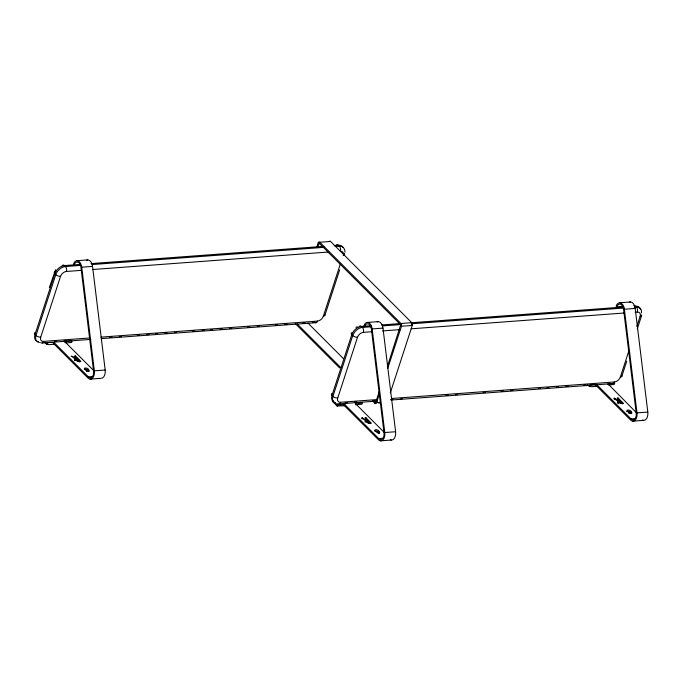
<?xml version="1.0" encoding="UTF-8"?>
<svg xmlns="http://www.w3.org/2000/svg" width="682" height="682" viewBox="0 0 682 682"><rect width="100%" height="100%" fill="white"/><g stroke="black" fill="none" stroke-linecap="round" stroke-linejoin="round"><path stroke-width="1.02" d="M65.131 342.492C64.62 341.094 74.653 339.704 71.491 342.5L65.932 342.918M344.981 252.152L344.794 250.013M74.739 360.386L74.986 359.908M387.316 366.763L400.692 324.811L319.261 243.286L317.897 246.603M78.984 360.36L72.036 356.192L71.158 356.26C74.96 357.087 75.898 363.097 80.936 361.443L75.438 355.944L74.628 356.004L78.984 360.36L78.609 361.494L74.27 358.894M369.405 422.073L362.466 417.913L361.588 417.981C365.39 418.799 366.328 424.818 371.366 423.164L365.867 417.657L365.058 417.716L369.405 422.073L369.039 423.215L365.569 421.135M49.36 287.497L55.634 269.688M89.231 338.008L43.571 341.392A5.396 3.572 -45 0 1 40.732 337.155L60.553 276.346A5.396 3.572 -45 0 1 66.367 271.47L81.226 270.362M73.468 264.181A7.417 4.407 85.8 0 1 78.004 260.882A7.417 4.407 85.8 0 1 81.729 267.199L94.363 370.82A7.417 4.407 85.8 0 1 92.692 377.973A7.417 4.407 85.8 0 1 87.987 378.007L54.066 344.052C42.489 346.379 45.592 340.949 54.441 342.91L88.353 376.865A6.07 3.606 85.8 0 0 92.215 376.839A6.07 3.606 85.8 0 0 93.57 370.991L80.945 267.37A6.07 3.606 85.8 0 0 77.893 262.203A6.07 3.606 85.8 0 0 74.185 264.897M46.981 344.325L47.356 343.182M53.469 343.839L53.844 342.696M54.066 344.052L54.441 342.91M65.131 342.603L65.378 341.844M75.438 355.944L75.071 357.078L79.879 361.895M74.739 360.275L75.139 359.03M74.781 360.625L75.361 358.766M86.247 370.607L86.375 370.232A2.251 1.023 18.1 0 1 84.372 368.493A2.251 1.023 18.1 0 1 87.032 368.297A2.251 1.023 18.1 0 1 88.532 370.07L88.762 371.306M86.605 371.468L86.375 370.232M88.532 370.07L88.166 371.213A2.251 1.023 18.1 0 0 87.108 369.627A2.251 1.023 18.1 0 0 84.338 369.286M316.857 246.884L318.162 242.877A2.02 1.202 85.8 0 1 319.79 242.246L330.6 241.445L411.757 322.688A2.02 1.202 85.8 0 1 412.269 325.467L390.326 392.815M319.415 243.38L319.79 242.246L400.948 323.49A2.02 1.202 85.8 0 1 401.459 326.269L387.7 368.485M312.501 322.373L314.632 322.211A3.598 2.14 85.8 0 0 317.522 321.077A5.396 3.572 -45 0 0 323.336 316.201L340.446 263.678M324.82 315.485L339.679 269.884M363.898 325.902A7.417 4.407 85.8 0 1 368.433 322.603A7.417 4.407 85.8 0 1 372.159 328.92L384.793 432.541A7.417 4.407 85.8 0 1 383.122 439.694A7.417 4.407 85.8 0 1 378.416 439.719L344.495 405.773L337.087 405.986L332.526 401.536L332.842 400.59M332.833 400.701L332.526 401.536M376.669 399.609L340.565 402.286A5.396 3.572 -45 0 1 337.726 398.041L357.538 337.24A5.396 3.572 -45 0 1 363.353 332.356L371.852 331.725M336.814 405.824L337.181 404.69L335.041 402.542M337.411 406.037L337.786 404.903L344.87 404.631L378.783 438.586A6.07 3.606 85.8 0 0 382.645 438.56A6.07 3.606 85.8 0 0 384 432.703L371.375 329.082A6.07 3.606 85.8 0 0 368.323 323.916A6.07 3.606 85.8 0 0 364.614 326.61M343.899 405.56L344.274 404.417M344.495 405.773L344.87 404.631M355.62 404.017L362.483 402.909L361.92 404.221L355.433 404.707M362.099 419.055L362.466 417.913M365.501 418.799L365.867 417.657M365.202 421.885L365.569 420.743M365.168 421.988L365.791 420.479M372.679 401.042L374.938 403.301L375.305 402.158L373.804 400.649M400.573 324.632L400.948 323.49L411.757 322.688M375.305 402.158L375.85 401.945L379.456 390.888M379.516 393.616L376.566 402.661A2.02 1.202 85.8 0 1 374.938 403.301M377.155 432.806L376.805 431.945A2.251 1.023 18.1 0 1 374.802 430.214A2.251 1.023 18.1 0 1 377.461 430.01A2.251 1.023 18.1 0 1 378.962 431.783L379.439 432.26L379.073 433.402L378.595 432.925A2.251 1.023 18.1 0 0 377.538 431.348A2.251 1.023 18.1 0 0 374.768 431.007M378.595 432.925L378.962 431.783M616.11 306.227A7.417 4.407 85.8 0 1 620.646 302.936A7.417 4.407 85.8 0 1 624.371 309.253L636.997 412.874A7.417 4.407 85.8 0 1 635.334 420.027A7.417 4.407 85.8 0 1 630.62 420.052L596.707 386.097C585.122 388.425 588.225 382.994 597.074 384.963L630.995 418.91A6.07 3.606 85.8 0 0 634.848 418.893A6.07 3.606 85.8 0 0 636.212 413.036L623.578 309.415A6.07 3.606 85.8 0 0 620.535 304.249A6.07 3.606 85.8 0 0 616.818 306.943L623.126 306.474M589.623 386.37L589.99 385.228M596.111 385.893L596.477 384.75M596.707 386.097L597.074 384.963M607.832 384.35L614.687 383.241L614.132 384.554L608.566 384.963M390.939 400.044L613.254 383.557A3.598 2.14 85.8 0 0 614.516 381.963A5.396 3.572 -45 0 0 620.322 377.086L629.034 350.369M636.835 326.414L640.142 316.278A3.598 1.645 18.1 0 0 641.634 314.905M614.303 399.379L614.678 398.245L621.617 402.406L621.242 403.548L613.791 398.305L614.678 398.245M621.805 376.379L626.758 361.17M637.286 328.869L641.626 315.57M617.704 399.132L618.08 397.99L617.27 398.049L621.617 402.406M617.457 402.124L617.832 400.982M617.994 400.811L617.628 401.954M617.474 402.806L617.756 401.408M617.542 402.934L617.841 401.664M618.224 403.684L618.591 402.542L617.918 401.8M628.761 413.036L629.009 412.278A2.251 1.023 18.1 0 1 627.005 410.538A2.251 1.023 18.1 0 1 629.674 410.342A2.251 1.023 18.1 0 1 631.174 412.116L631.651 412.593L631.276 413.735L630.799 413.258A2.251 1.023 18.1 0 0 629.486 411.561A2.251 1.023 18.1 0 0 626.724 411.527M629.239 413.514L629.009 412.278M630.799 413.258L631.174 412.116M355.944 327.394L357.249 326.687M608.012 383.898L636.647 412.942M391.366 440.035L380.547 440.836M643.569 420.368L632.76 421.169M76.921 260.712L87.731 259.91M80.425 264.386L64.5 265.571A3.598 2.14 85.8 0 0 62.13 265.682M91.047 263.602L322.518 246.432M334.197 245.563L338.442 245.247A8.985 5.95 -45 0 1 343.08 247.557M80.314 265.417L65.446 266.526A8.985 5.95 -45 0 0 55.762 274.658L35.95 335.467A8.985 5.95 -45 0 0 39.462 342.509M91.993 264.556L324.53 247.31M335.152 246.517L339.397 246.202A8.985 5.95 -45 0 1 344.401 249.544M81.729 267.199L92.547 266.398L105.173 370.019A7.417 4.407 85.8 0 1 100.936 378.322L90.118 379.124M92.905 269.501L328.63 252.016M100.91 337.147L317.522 321.077M54.483 341.503L56.606 341.35M64.04 340.795L66.163 340.642M109.7 337.411L111.822 337.258M119.256 336.703L121.379 336.541M137.304 335.365L139.426 335.203M146.86 334.657L148.983 334.495M155.36 334.027L157.482 333.865M164.916 333.319L167.039 333.157M174.473 332.611L176.595 332.449M192.52 331.264L194.643 331.111M202.077 330.557L204.199 330.403M210.567 329.926L212.69 329.773M220.124 329.218L222.247 329.065M229.681 328.511L231.803 328.357M247.737 327.172L249.859 327.019M257.293 326.465L259.416 326.311M275.34 325.126L277.463 324.973M284.897 324.419L287.02 324.257M302.944 323.08L305.076 322.918M42.318 342.986L90.783 339.389M101.32 338.613L316.26 322.671M619.554 302.765L630.373 301.964M367.351 322.433L378.16 321.631M371.042 325.749L361.486 326.456A3.598 2.14 85.8 0 0 359.116 326.576M381.664 324.956L399.712 323.618M411.391 322.757L623.757 307.002M370.931 326.78L362.44 327.411A8.985 5.95 -45 0 0 352.756 335.544L332.935 396.353A8.985 5.95 -45 0 0 335.356 403.139M382.619 325.911L401.732 324.496M411.28 323.788L623.646 308.034M634.269 307.25L636.391 307.096A8.985 5.95 -45 0 1 641.438 312.85M624.371 309.253L635.181 308.452L647.815 412.064A7.417 4.407 85.8 0 1 642.47 420.027M372.159 328.92L382.977 328.119L395.603 431.74A7.417 4.407 85.8 0 1 390.266 439.702M382.466 330.94L400.522 329.602M411.135 328.809L624.559 312.987M635.181 312.194L637.303 312.041A5.396 3.572 -45 0 1 640.142 316.278M94.363 370.82L105.173 370.019M88.353 376.865L91.959 376.592M391.536 398.501L614.516 381.963M345.101 402.866L347.223 402.712M354.657 402.158L356.78 401.996M372.713 400.82L374.836 400.658M390.76 399.482L392.883 399.32M400.317 398.774L402.44 398.612M445.977 395.389L448.1 395.228M455.533 394.673L457.656 394.52M483.137 392.627L485.26 392.474M501.193 391.289L503.316 391.136M510.75 390.581L512.873 390.428M538.354 388.535L540.476 388.373M546.845 387.905L548.976 387.743M556.401 387.197L558.524 387.035M565.958 386.489L568.08 386.327M584.014 385.151L586.136 384.989M339.304 403.872L377.24 401.059M380.172 402.389L376.566 402.661L375.85 401.945M378.544 403.028L380.343 402.9M636.997 412.874L647.815 412.064M384.793 432.541L395.603 431.74M630.995 418.91L634.601 418.646M378.783 438.586L382.389 438.313M337.786 404.903L337.181 404.69M618.591 402.542L620.646 403.531L623.578 403.497L618.08 397.99M633.8 305.681A3.598 2.14 85.8 0 1 635.436 306.141L636.391 307.096A3.598 2.14 85.8 0 1 637.303 312.041M621.14 402.568L622.513 403.949M619.793 402.099L621.242 403.548M587.594 384.733L589.018 386.157M411.561 324.751L412.269 325.467L401.459 326.269L400.743 325.553M318.162 242.877L318.878 243.593M307.974 323.115L343.285 358.476M297.156 323.924L340.744 367.555M295.28 323.558L339.619 367.939M355.68 403.829L384.435 432.61M368.936 422.235L370.309 423.616M366.865 421.041L369.039 423.215M65.25 342.108L94.005 370.897M44.952 342.679L46.385 344.112M89.01 370.548A1.347 0.614 18.1 0 1 88.643 371.34A1.347 0.614 18.1 0 1 86.853 370.701M86.674 260.183A7.417 4.407 85.8 0 1 92.547 266.398M43.571 341.392A3.598 2.14 85.8 0 1 40.681 342.526M38.516 341.554A8.985 5.95 -45 0 1 37.416 341.298M36.453 340.829A8.985 5.95 -45 0 1 34.995 334.512A3.598 1.645 18.1 0 1 35.021 332.62M40.732 337.155A3.598 1.645 18.1 0 1 35.95 335.467L34.995 334.512L54.816 273.704A3.598 1.645 18.1 0 1 55.796 271.581M324.82 314.82A3.598 1.645 18.1 0 1 323.336 316.201M344.129 253.269A3.598 1.645 18.1 0 1 343.148 255.392M343.396 253.994A5.396 3.572 -45 0 0 340.309 251.155A3.598 2.14 85.8 0 0 339.397 246.202L338.442 245.247A3.598 2.14 85.8 0 0 336.073 245.367M66.367 271.47A3.598 2.14 85.8 0 0 65.446 266.526L64.5 265.571A8.985 5.95 -45 0 0 54.816 273.704L55.762 274.658A3.598 1.645 18.1 0 0 60.553 276.346M329.27 241.505A2.02 1.202 85.8 0 1 330.6 241.445M340.565 402.286A3.598 2.14 85.8 0 1 337.667 403.42M334.402 402.192A8.985 5.95 -45 0 1 331.989 395.398A3.598 1.645 18.1 0 1 332.006 393.505M337.726 398.041A3.598 1.645 18.1 0 1 332.935 396.353L331.989 395.398L351.801 334.589A3.598 1.645 18.1 0 1 351.827 332.697M621.813 375.714A3.598 1.645 18.1 0 1 620.322 377.086M363.353 332.356A3.598 2.14 85.8 0 0 362.44 327.411L361.486 326.456A8.985 5.95 -45 0 0 351.801 334.589L352.756 335.544A3.598 1.645 18.1 0 0 357.538 337.24M635.436 306.141A8.985 5.95 -45 0 1 640.441 309.475M379.439 432.26A1.347 0.614 18.1 0 1 379.073 433.061A1.347 0.614 18.1 0 1 377.282 432.422M377.103 321.904A7.417 4.407 85.8 0 1 382.977 328.119M631.651 412.593A1.347 0.614 18.1 0 1 631.285 413.386A1.347 0.614 18.1 0 1 629.486 412.755M629.316 302.237A7.417 4.407 85.8 0 1 635.181 308.452"/></g></svg>
